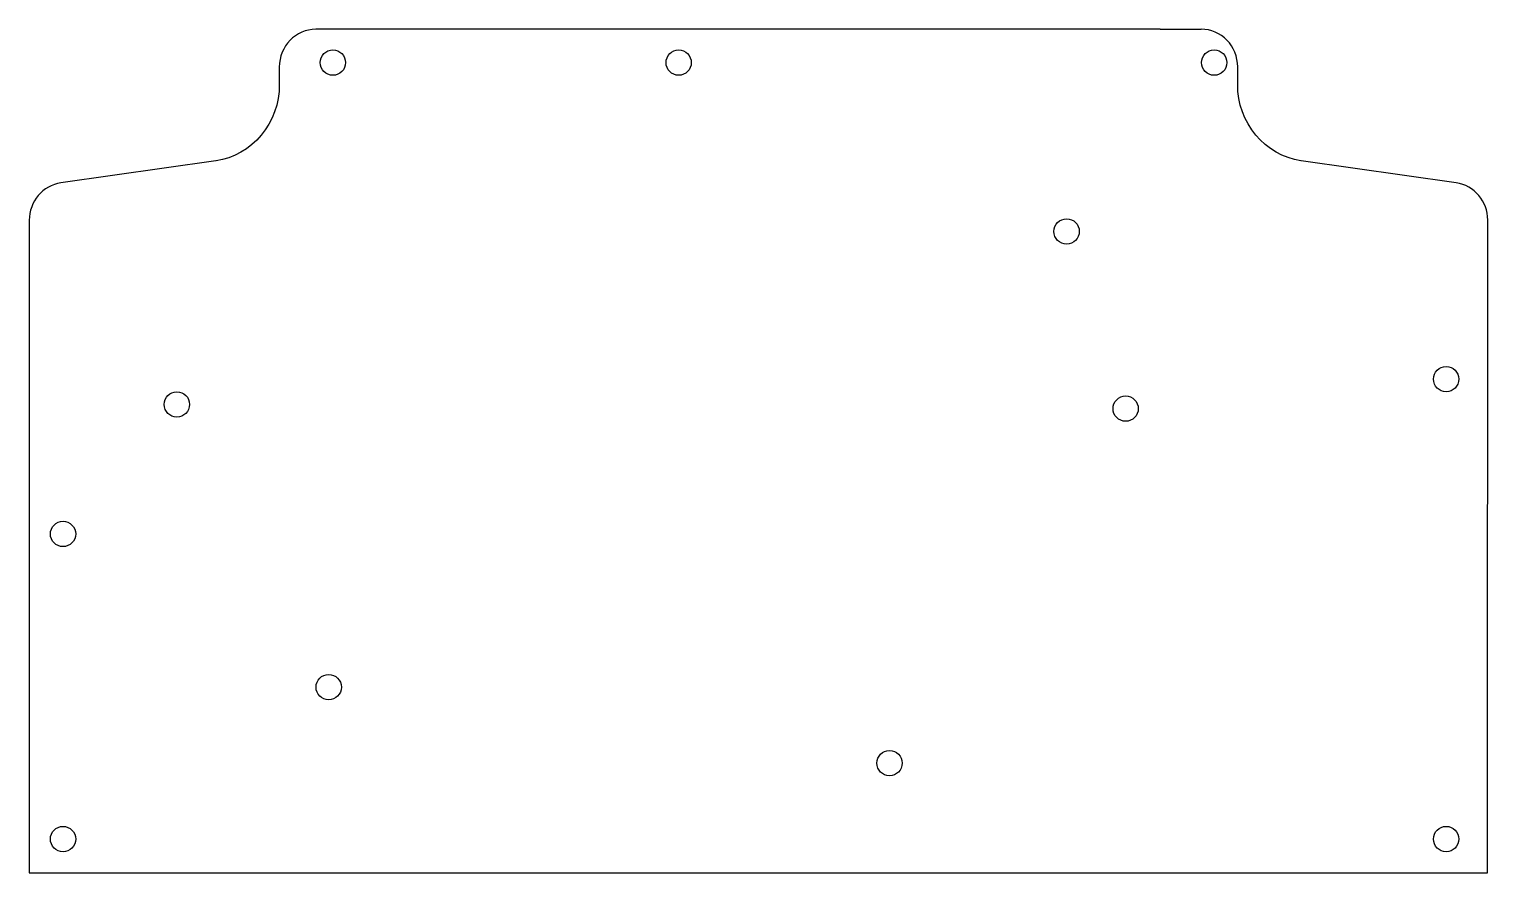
# Model space of a CAD drawing. Header units: inches. Extents: x 0 to 173, y 0 to 100.
import ezdxf

# ---------------------------------------------------------------- set-up
doc = ezdxf.new("R2010")
doc.units = ezdxf.units.IN
doc.header["$MEASUREMENT"] = 0

# ---------------------------------------------------------------- blocks, each defined once
blk = doc.blocks.new('block 2')
at = {"color": 7, "lineweight": 25, "true_color": 0xffffff}
blk.add_open_spline([(169.2, 81.75), (169.19, 81.75), (169.18, 81.75), (169.18, 81.75)], degree=3, dxfattribs=at)
blk = doc.blocks.new('block 3')
at = {"color": 7, "lineweight": 25, "true_color": 0xffffff}
blk.add_lwpolyline([(169.18, 81.75), (150.81, 84.38)], dxfattribs=at)
blk = doc.blocks.new('block 4')
at = {"color": 7, "lineweight": 25, "true_color": 0xffffff}
blk.add_open_spline([(150.81, 84.38), (150.81, 84.38), (150.8, 84.38), (150.8, 84.38)], degree=3, dxfattribs=at)
blk = doc.blocks.new('block 5')
at = {"color": 7, "lineweight": 25, "true_color": 0xffffff}
blk.add_open_spline([(150.8, 84.38), (150.8, 84.38), (150.79, 84.38), (150.79, 84.38)], degree=3, dxfattribs=at)
blk = doc.blocks.new('block 6')
at = {"color": 7, "lineweight": 25, "true_color": 0xffffff}
blk.add_open_spline([(150.79, 84.38), (146.58, 84.91), (143.22, 88.95), (143.29, 93.39)], degree=3, dxfattribs=at)
blk = doc.blocks.new('block 7')
at = {"color": 7, "lineweight": 25, "true_color": 0xffffff}
blk.add_open_spline([(143.29, 93.39), (143.29, 93.4), (143.29, 93.4), (143.29, 93.41), (143.29, 93.41), (143.29, 93.41), (143.29, 93.41), (143.29, 93.41), (143.29, 93.41), (143.29, 93.42)], degree=3, knots=[0, 0, 0, 0, 1, 1, 1, 2, 2, 2, 3, 3, 3, 3], dxfattribs=at)
blk = doc.blocks.new('block 8')
at = {"color": 7, "lineweight": 25, "true_color": 0xffffff}
blk.add_lwpolyline([(143.29, 93.42), (143.29, 95.49)], dxfattribs=at)
blk = doc.blocks.new('block 9')
at = {"color": 7, "lineweight": 25, "true_color": 0xffffff}
blk.add_open_spline([(143.29, 95.49), (143.29, 97.95), (141.34, 99.96), (138.94, 99.96)], degree=3, dxfattribs=at)
blk = doc.blocks.new('block 10')
at = {"color": 7, "lineweight": 25, "true_color": 0xffffff}
blk.add_open_spline([(172.93, 77.33), (172.93, 77.33), (172.93, 77.33), (172.93, 77.34)], degree=3, dxfattribs=at)
blk = doc.blocks.new('block 11')
at = {"color": 7, "lineweight": 25, "true_color": 0xffffff}
blk.add_open_spline([(172.93, 77.34), (172.94, 79.54), (171.32, 81.46), (169.2, 81.75)], degree=3, dxfattribs=at)
blk = doc.blocks.new('block 12')
at = {"color": 7, "lineweight": 25, "true_color": 0xffffff}
blk.add_lwpolyline([(134.09, 99.96), (138.09, 99.96)], dxfattribs=at)
blk = doc.blocks.new('block 13')
at = {"color": 7, "lineweight": 25, "true_color": 0xffffff}
blk.add_lwpolyline([(134.09, 99.96), (90.11, 99.96)], dxfattribs=at)
blk = doc.blocks.new('block 15')
at = {"color": 7, "lineweight": 25, "true_color": 0xffffff}
blk.add_open_spline([(34, 22), (34, 21.17), (34.67, 20.5), (35.5, 20.5), (36.33, 20.5), (37, 21.17), (37, 22), (37, 22.83), (36.33, 23.5), (35.5, 23.5), (34.67, 23.5), (34, 22.83), (34, 22), (34, 22), (34, 22), (34, 22), (34, 22), (34, 22), (34, 22)], degree=3, knots=[0, 0, 0, 0, 1, 1, 1, 2, 2, 2, 3, 3, 3, 4, 4, 4, 5, 5, 5, 6, 6, 6, 6], dxfattribs=at)
blk = doc.blocks.new('block 16')
at = {"color": 7, "lineweight": 25, "true_color": 0xffffff}
blk.add_lwpolyline([(90.1, 99.95), (33.99, 99.95)], dxfattribs=at)
blk = doc.blocks.new('block 17')
at = {"color": 7, "lineweight": 25, "true_color": 0xffffff}
blk.add_open_spline([(33.99, 99.95), (31.59, 99.95), (29.64, 97.95), (29.64, 95.48)], degree=3, dxfattribs=at)
blk = doc.blocks.new('block 18')
at = {"color": 7, "lineweight": 25, "true_color": 0xffffff}
blk.add_lwpolyline([(29.64, 95.48), (29.64, 93.41)], dxfattribs=at)
blk = doc.blocks.new('block 19')
at = {"color": 7, "lineweight": 25, "true_color": 0xffffff}
blk.add_open_spline([(29.64, 93.41), (29.64, 93.41), (29.64, 93.4), (29.64, 93.4), (29.64, 93.4), (29.64, 93.4), (29.64, 93.4), (29.64, 93.4), (29.64, 93.39), (29.64, 93.39)], degree=3, knots=[0, 0, 0, 0, 1, 1, 1, 2, 2, 2, 3, 3, 3, 3], dxfattribs=at)
blk = doc.blocks.new('block 20')
at = {"color": 7, "lineweight": 25, "true_color": 0xffffff}
blk.add_open_spline([(29.64, 93.39), (29.71, 88.95), (26.35, 84.9), (22.14, 84.37)], degree=3, dxfattribs=at)
blk = doc.blocks.new('block 21')
at = {"color": 7, "lineweight": 25, "true_color": 0xffffff}
blk.add_open_spline([(22.14, 84.37), (22.14, 84.37), (22.13, 84.37), (22.13, 84.37)], degree=3, dxfattribs=at)
blk = doc.blocks.new('block 22')
at = {"color": 7, "lineweight": 25, "true_color": 0xffffff}
blk.add_open_spline([(22.13, 84.37), (22.12, 84.37), (22.12, 84.37), (22.12, 84.37)], degree=3, dxfattribs=at)
blk = doc.blocks.new('block 23')
at = {"color": 7, "lineweight": 25, "true_color": 0xffffff}
blk.add_lwpolyline([(22.12, 84.37), (3.75, 81.75)], dxfattribs=at)
blk = doc.blocks.new('block 24')
at = {"color": 7, "lineweight": 25, "true_color": 0xffffff}
blk.add_open_spline([(3.75, 81.75), (3.75, 81.75), (3.74, 81.75), (3.74, 81.74)], degree=3, dxfattribs=at)
blk = doc.blocks.new('block 25')
at = {"color": 7, "lineweight": 25, "true_color": 0xffffff}
blk.add_open_spline([(3.74, 81.74), (1.62, 81.46), (-0.01, 79.53), (0, 77.33)], degree=3, dxfattribs=at)
blk = doc.blocks.new('block 26')
at = {"color": 7, "lineweight": 25, "true_color": 0xffffff}
blk.add_open_spline([(0, 77.33), (0, 77.33), (0, 77.33), (0, 77.32)], degree=3, dxfattribs=at)
blk = doc.blocks.new('block 27')
at = {"color": 7, "lineweight": 25, "true_color": 0xffffff}
blk.add_lwpolyline([(0, 77.32), (0, 0)], dxfattribs=at)
blk = doc.blocks.new('block 28')
at = {"color": 7, "lineweight": 25, "true_color": 0xffffff}
blk.add_lwpolyline([(0, 0), (33.16, 0)], dxfattribs=at)
blk = doc.blocks.new('block 29')
at = {"color": 7, "lineweight": 25, "true_color": 0xffffff}
blk.add_lwpolyline([(33.16, 0), (50.16, 0)], dxfattribs=at)
blk = doc.blocks.new('block 30')
at = {"color": 7, "lineweight": 25, "true_color": 0xffffff}
blk.add_lwpolyline([(172.92, 0), (172.92, 9.99)], dxfattribs=at)
blk = doc.blocks.new('block 31')
at = {"color": 7, "lineweight": 25, "true_color": 0xffffff}
blk.add_lwpolyline([(50.16, 0), (172.92, 0)], dxfattribs=at)
blk = doc.blocks.new('block 32')
at = {"color": 7, "lineweight": 25, "true_color": 0xffffff}
blk.add_open_spline([(172.93, 77.35), (172.93, 77.35), (172.93, 77.35), (172.93, 77.36)], degree=3, dxfattribs=at)
blk = doc.blocks.new('block 33')
at = {"color": 7, "lineweight": 25, "true_color": 0xffffff}
blk.add_open_spline([(169.2, 81.77), (169.19, 81.77), (169.19, 81.77), (169.18, 81.77)], degree=3, dxfattribs=at)
blk = doc.blocks.new('block 34')
at = {"color": 7, "lineweight": 25, "true_color": 0xffffff}
blk.add_open_spline([(150.83, 84.39), (150.83, 84.39), (150.82, 84.39), (150.82, 84.39)], degree=3, dxfattribs=at)
blk = doc.blocks.new('block 35')
at = {"color": 7, "lineweight": 25, "true_color": 0xffffff}
blk.add_open_spline([(150.82, 84.39), (150.82, 84.39), (150.81, 84.39), (150.81, 84.39)], degree=3, dxfattribs=at)
blk = doc.blocks.new('block 36')
at = {"color": 7, "lineweight": 25, "true_color": 0xffffff}
blk.add_open_spline([(143.31, 93.4), (143.31, 93.4), (143.31, 93.41), (143.31, 93.41), (143.31, 93.41), (143.31, 93.41), (143.31, 93.41), (143.31, 93.42), (143.31, 93.42), (143.31, 93.42)], degree=3, knots=[0, 0, 0, 0, 1, 1, 1, 2, 2, 2, 3, 3, 3, 3], dxfattribs=at)
blk = doc.blocks.new('block 37')
at = {"color": 7, "lineweight": 25, "true_color": 0xffffff}
blk.add_open_spline([(2.5, 40.15), (2.5, 39.32), (3.17, 38.65), (4, 38.65), (4.83, 38.65), (5.5, 39.32), (5.5, 40.15), (5.5, 40.98), (4.83, 41.65), (4, 41.65), (3.17, 41.65), (2.5, 40.98), (2.5, 40.15), (2.5, 40.15), (2.5, 40.15), (2.5, 40.15), (2.5, 40.15), (2.5, 40.15), (2.5, 40.15)], degree=3, knots=[0, 0, 0, 0, 1, 1, 1, 2, 2, 2, 3, 3, 3, 4, 4, 4, 5, 5, 5, 6, 6, 6, 6], dxfattribs=at)
blk = doc.blocks.new('block 38')
at = {"color": 7, "lineweight": 25, "true_color": 0xffffff}
blk.add_open_spline([(16, 55.5), (16, 54.67), (16.67, 54), (17.5, 54), (18.33, 54), (19, 54.67), (19, 55.5), (19, 56.33), (18.33, 57), (17.5, 57), (16.67, 57), (16, 56.33), (16, 55.5), (16, 55.5), (16, 55.5), (16, 55.5), (16, 55.5), (16, 55.5), (16, 55.5)], degree=3, knots=[0, 0, 0, 0, 1, 1, 1, 2, 2, 2, 3, 3, 3, 4, 4, 4, 5, 5, 5, 6, 6, 6, 6], dxfattribs=at)
blk = doc.blocks.new('block 39')
at = {"color": 7, "lineweight": 25, "true_color": 0xffffff}
blk.add_open_spline([(2.5, 4), (2.5, 3.17), (3.17, 2.5), (4, 2.5), (4.83, 2.5), (5.5, 3.17), (5.5, 4), (5.5, 4.83), (4.83, 5.5), (4, 5.5), (3.17, 5.5), (2.5, 4.83), (2.5, 4), (2.5, 4), (2.5, 4), (2.5, 4), (2.5, 4), (2.5, 4), (2.5, 4)], degree=3, knots=[0, 0, 0, 0, 1, 1, 1, 2, 2, 2, 3, 3, 3, 4, 4, 4, 5, 5, 5, 6, 6, 6, 6], dxfattribs=at)
blk = doc.blocks.new('block 40')
at = {"color": 7, "lineweight": 25, "true_color": 0xffffff}
blk.add_open_spline([(100.5, 13), (100.5, 12.17), (101.17, 11.5), (102, 11.5), (102.83, 11.5), (103.5, 12.17), (103.5, 13), (103.5, 13.83), (102.83, 14.5), (102, 14.5), (101.17, 14.5), (100.5, 13.83), (100.5, 13), (100.5, 13), (100.5, 13), (100.5, 13), (100.5, 13), (100.5, 13), (100.5, 13)], degree=3, knots=[0, 0, 0, 0, 1, 1, 1, 2, 2, 2, 3, 3, 3, 4, 4, 4, 5, 5, 5, 6, 6, 6, 6], dxfattribs=at)
blk = doc.blocks.new('block 41')
at = {"color": 7, "lineweight": 25, "true_color": 0xffffff}
blk.add_open_spline([(139, 96), (139, 95.17), (139.67, 94.5), (140.5, 94.5), (141.33, 94.5), (142, 95.17), (142, 96), (142, 96.83), (141.33, 97.5), (140.5, 97.5), (139.67, 97.5), (139, 96.83), (139, 96), (139, 96), (139, 96), (139, 96), (139, 96), (139, 96), (139, 96)], degree=3, knots=[0, 0, 0, 0, 1, 1, 1, 2, 2, 2, 3, 3, 3, 4, 4, 4, 5, 5, 5, 6, 6, 6, 6], dxfattribs=at)
blk = doc.blocks.new('block 42')
at = {"color": 7, "lineweight": 25, "true_color": 0xffffff}
blk.add_open_spline([(166.5, 4), (166.5, 3.17), (167.17, 2.5), (168, 2.5), (168.83, 2.5), (169.5, 3.17), (169.5, 4), (169.5, 4.83), (168.83, 5.5), (168, 5.5), (167.17, 5.5), (166.5, 4.83), (166.5, 4), (166.5, 4), (166.5, 4), (166.5, 4), (166.5, 4), (166.5, 4), (166.5, 4)], degree=3, knots=[0, 0, 0, 0, 1, 1, 1, 2, 2, 2, 3, 3, 3, 4, 4, 4, 5, 5, 5, 6, 6, 6, 6], dxfattribs=at)
blk = doc.blocks.new('block 43')
at = {"color": 7, "lineweight": 25, "true_color": 0xffffff}
blk.add_open_spline([(166.5, 58.5), (166.5, 57.67), (167.17, 57), (168, 57), (168.83, 57), (169.5, 57.67), (169.5, 58.5), (169.5, 59.33), (168.83, 60), (168, 60), (167.17, 60), (166.5, 59.33), (166.5, 58.5), (166.5, 58.5), (166.5, 58.5), (166.5, 58.5), (166.5, 58.5), (166.5, 58.5), (166.5, 58.5)], degree=3, knots=[0, 0, 0, 0, 1, 1, 1, 2, 2, 2, 3, 3, 3, 4, 4, 4, 5, 5, 5, 6, 6, 6, 6], dxfattribs=at)
blk = doc.blocks.new('block 44')
at = {"color": 7, "lineweight": 25, "true_color": 0xffffff}
blk.add_open_spline([(128.5, 55), (128.5, 54.17), (129.17, 53.5), (130, 53.5), (130.83, 53.5), (131.5, 54.17), (131.5, 55), (131.5, 55.83), (130.83, 56.5), (130, 56.5), (129.17, 56.5), (128.5, 55.83), (128.5, 55), (128.5, 55), (128.5, 55), (128.5, 55), (128.5, 55), (128.5, 55), (128.5, 55)], degree=3, knots=[0, 0, 0, 0, 1, 1, 1, 2, 2, 2, 3, 3, 3, 4, 4, 4, 5, 5, 5, 6, 6, 6, 6], dxfattribs=at)
blk = doc.blocks.new('block 45')
at = {"color": 7, "lineweight": 25, "true_color": 0xffffff}
blk.add_open_spline([(121.5, 76), (121.5, 75.17), (122.17, 74.5), (123, 74.5), (123.83, 74.5), (124.5, 75.17), (124.5, 76), (124.5, 76.83), (123.83, 77.5), (123, 77.5), (122.17, 77.5), (121.5, 76.83), (121.5, 76), (121.5, 76), (121.5, 76), (121.5, 76), (121.5, 76), (121.5, 76), (121.5, 76)], degree=3, knots=[0, 0, 0, 0, 1, 1, 1, 2, 2, 2, 3, 3, 3, 4, 4, 4, 5, 5, 5, 6, 6, 6, 6], dxfattribs=at)
blk = doc.blocks.new('block 46')
at = {"color": 7, "lineweight": 25, "true_color": 0xffffff}
blk.add_open_spline([(75.5, 96), (75.5, 95.17), (76.17, 94.5), (77, 94.5), (77.83, 94.5), (78.5, 95.17), (78.5, 96), (78.5, 96.83), (77.83, 97.5), (77, 97.5), (76.17, 97.5), (75.5, 96.83), (75.5, 96), (75.5, 96), (75.5, 96), (75.5, 96), (75.5, 96), (75.5, 96), (75.5, 96)], degree=3, knots=[0, 0, 0, 0, 1, 1, 1, 2, 2, 2, 3, 3, 3, 4, 4, 4, 5, 5, 5, 6, 6, 6, 6], dxfattribs=at)
blk = doc.blocks.new('block 47')
at = {"color": 7, "lineweight": 25, "true_color": 0xffffff}
blk.add_open_spline([(34.5, 96), (34.5, 95.17), (35.17, 94.5), (36, 94.5), (36.83, 94.5), (37.5, 95.17), (37.5, 96), (37.5, 96.83), (36.83, 97.5), (36, 97.5), (35.17, 97.5), (34.5, 96.83), (34.5, 96), (34.5, 96), (34.5, 96), (34.5, 96), (34.5, 96), (34.5, 96), (34.5, 96)], degree=3, knots=[0, 0, 0, 0, 1, 1, 1, 2, 2, 2, 3, 3, 3, 4, 4, 4, 5, 5, 5, 6, 6, 6, 6], dxfattribs=at)

msp = doc.modelspace()

# ---------------------------------------------------------------- linework, layer by layer
at = {"color": 7, "lineweight": 25, "true_color": 0xffffff}
for points in [[(138.09, 99.96), (138.94, 99.96)], [(172.92, 9.99), (172.93, 77.33)]]:
    msp.add_lwpolyline(points, dxfattribs=at)

# ---------------------------------------------------------------- block references
for name in ['block 17', 'block 16', 'block 13', 'block 12', 'block 9', 'block 47', 'block 46', 'block 41', 'block 18', 'block 8', 'block 19', 'block 7', 'block 36', 'block 20', 'block 6', 'block 23', 'block 22', 'block 21', 'block 5', 'block 4', 'block 35', 'block 3', 'block 34', 'block 25', 'block 24', 'block 33', 'block 2', 'block 11', 'block 26', 'block 27', 'block 45', 'block 32', 'block 10', 'block 43', 'block 38', 'block 44', 'block 37', 'block 15', 'block 40', 'block 30', 'block 39', 'block 42', 'block 28', 'block 29', 'block 31']:
    msp.add_blockref(name, (0, 0))

doc.saveas('drawing.dxf')
